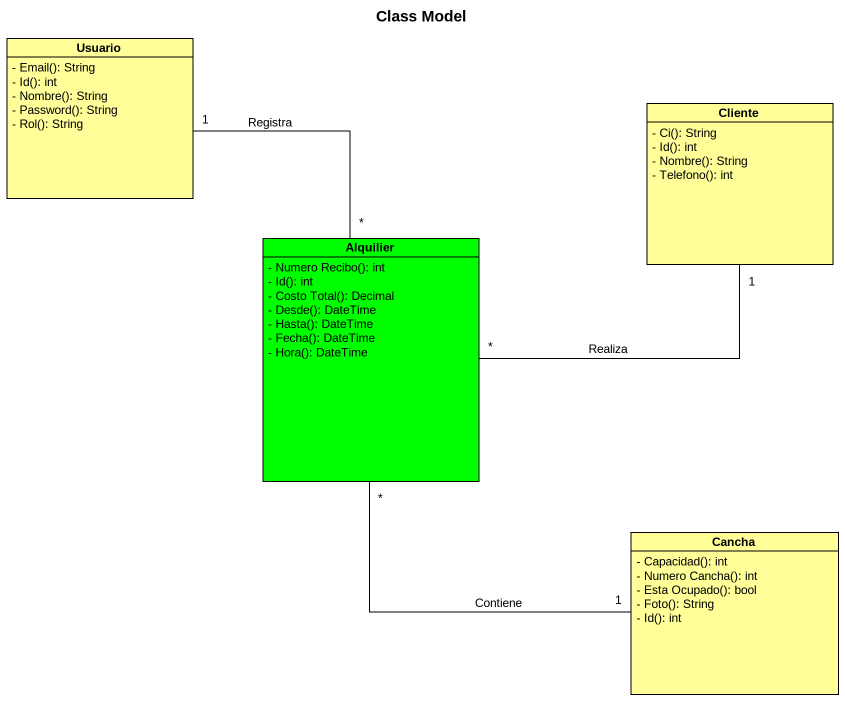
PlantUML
@startuml
title Class Model
hide circle
hide empty members
skinparam classAttributeIconSize 0
class Usuario #FFFE99 {
  - Email(): String
  - Id(): int
  - Nombre(): String
  - Password(): String
  - Rol(): String
}
class Cliente #FFFE99 {
  - Ci(): String
  - Id(): int
  - Nombre(): String
  - Telefono(): int
}
class Alquilier #00FF00 {
  - Numero Recibo(): int
  - Id(): int
  - Costo Total(): Decimal
  - Desde(): DateTime
  - Hasta(): DateTime
  - Fecha(): DateTime
  - Hora(): DateTime
}
class Cancha #FFFE99 {
  - Capacidad(): int
  - Numero Cancha(): int
  - Esta Ocupado(): bool
  - Foto(): String
  - Id(): int
}
Alquilier "*" -up- "1" Usuario : Registra
Alquilier "*" -right- "1" Cliente : Realiza
Alquilier "*" -- "1" Cancha : Contiene
@enduml
